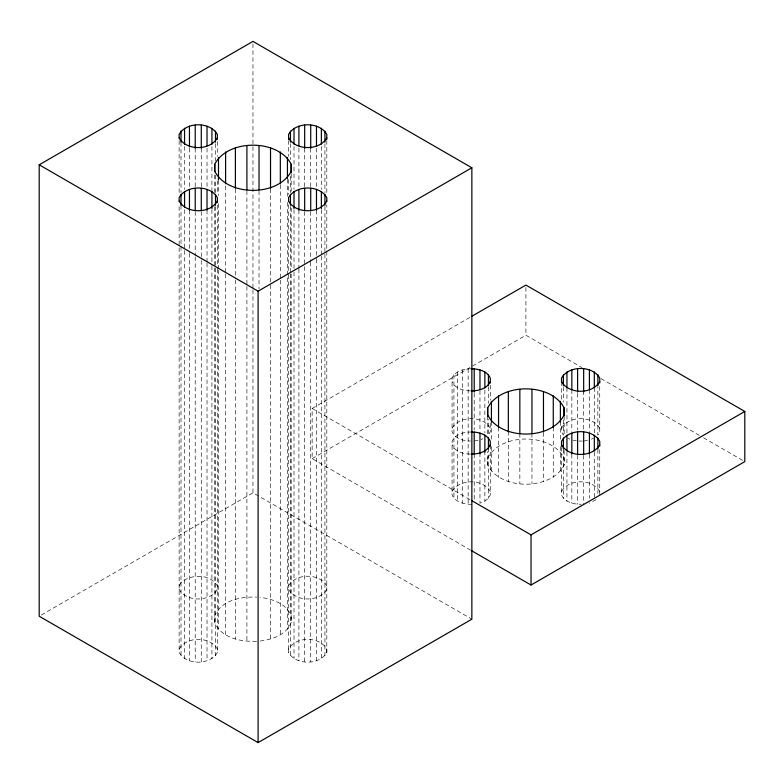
<?xml version="1.0" encoding="UTF-8"?>
<svg xmlns="http://www.w3.org/2000/svg" width="784" height="784" viewBox="0 0 784 784"><rect width="100%" height="100%" fill="white"/><g stroke="black" fill="none" stroke-linecap="round" stroke-linejoin="round"><path stroke-width="0.59" stroke-dasharray="3.92 2.94" d="M256.603 641.253C241.217 641.9 221.598 638.313 214.747 622.682L214.747 615.695C221.598 600.064 241.217 596.487 256.603 597.124M260.17 641.038C272.244 639.47 286.278 634.981 291.187 622.682L291.187 615.695C286.278 603.396 272.244 598.907 260.17 597.339M487.687 465.108L487.687 458.111C500.555 432.66 551.25 432.66 564.127 458.111L564.127 465.108C551.25 490.568 500.555 490.568 487.687 465.108L487.687 451.653M179.134 649.034C186.318 636.196 210.171 636.196 217.354 649.034L217.354 652.533C210.171 665.371 186.318 665.371 179.134 652.533L179.134 204.781M288.581 585.844C295.764 573.006 319.617 573.006 326.801 585.844M326.801 589.343C319.617 602.181 295.764 602.181 288.581 589.343M471.782 368.823C464.442 368.656 455.269 370.705 452.074 378.113L452.074 431.759C455.053 438.785 463.589 441 470.576 441.049M452.074 428.27C459.257 415.422 483.101 415.422 490.284 428.27M326.801 652.533L326.801 649.034C319.617 636.196 295.764 636.196 288.581 649.034L288.581 652.533C295.764 665.371 319.617 665.371 326.801 652.533L326.801 204.781M471.782 432.013C464.442 431.837 455.269 433.895 452.074 441.304L452.074 494.949C455.72 503.191 466.186 504.641 474.202 504.239M452.074 491.46C459.257 478.612 483.101 478.612 490.284 491.46M479.965 453.005L479.965 503.161L484.865 501.103L488.422 498.281L490.284 494.949L490.284 446.018M561.52 428.27C568.704 415.422 592.557 415.422 599.74 428.27M561.52 491.46C568.704 478.612 592.557 478.612 599.74 491.46M596.085 499.692L589.411 503.161M470.763 550.231L312.14 458.65L312.14 408.493L470.87 316.844M41.317 615.009L252.967 492.813L471.86 619.193M312.14 458.65L525.907 335.229L581.953 367.588M480.945 439.559L482.905 438.736M591.371 439.148L593.331 438.325M474.202 441.049L478.808 440.187M583.659 441.049L588.265 440.187M470.576 390.893C463.589 390.844 455.053 388.629 452.074 381.602M578.808 441.049L582.443 441.049M470.576 454.083C463.589 454.024 455.053 451.809 452.074 444.793M561.52 447.419L561.52 494.949C564.725 502.358 573.888 504.406 581.228 504.239M572.996 440.187L576.446 440.833M567.93 438.325L569.89 439.148M600.985 378.574L699.328 435.355M703.562 437.795L744.8 461.609M312.14 408.493L470.763 500.074M599.74 386.502L599.74 431.759L597.869 435.091L597.869 387.022M599.74 449.693L599.74 494.949M597.869 449.34L597.869 493.381M594.311 387.757L594.311 433.023M594.311 452.172L594.311 497.438M589.411 389.815L589.411 431.406M589.411 454.22L589.411 498.261M583.659 390.893L583.659 430.034M583.659 455.259L583.659 504.239M577.602 393.294L577.602 430.034M577.602 455.259L577.602 504.239M571.84 389.815L571.84 431.406M571.84 454.22L571.84 503.161M566.95 387.757L566.95 433.023M566.95 452.172L566.95 501.103M564.127 416.167L564.127 434.875M564.127 450.428L564.127 465.108M563.392 387.022L563.392 402.055M563.392 420.048L563.392 435.091L561.52 431.759L561.52 423.203M563.392 449.34L563.392 498.281M561.52 381.602L561.52 400.134M560.384 421.596L560.384 440.461M560.384 446.576L560.384 471.752M553.269 427.251L553.269 477.407M543.469 432.582L543.469 481.513M531.954 433.523L531.954 483.679M525.907 287.522L525.907 335.229M519.851 433.523L519.851 483.679M508.336 431.357L508.336 481.513M498.546 427.251L498.546 477.407M491.421 421.596L491.421 439.236M491.421 446.576L491.421 471.752M490.284 385.277L490.284 400.134M490.284 423.203L490.284 431.759L488.422 435.091L488.422 419.185M488.422 387.022L488.422 403.28M488.422 448.115L488.422 498.281M487.687 416.167L487.687 434.875M484.865 390.207L484.865 433.023M484.865 450.947L484.865 501.103M479.965 390.706L479.965 431.406M474.202 393.294L474.202 430.034M474.202 454.083L474.202 499.349M468.156 368.823L468.156 504.239M462.393 369.901L462.393 503.161M457.493 371.959L457.493 501.103M453.936 374.791L453.936 435.091M453.936 437.972L453.936 498.281M326.801 140.552L326.801 194.373M324.929 143.697L324.929 192.629M324.929 206.525L324.929 253.8M324.929 254.241L324.929 655.855M321.371 146.52L321.371 189.444M321.371 209.71L321.371 255.506M321.371 256.201L321.371 658.678M316.471 148.245L316.471 187.729M316.471 210.21L316.471 258.681M316.471 259.141L316.471 660.736M310.719 148.392L310.719 187.582M310.719 211.582L310.719 261.738M310.719 262.16L310.719 661.814M304.662 148.392L304.662 187.582M304.662 211.582L304.662 265.453M304.662 266.629L304.662 661.814M298.91 148.245L298.91 187.729M298.91 210.21L298.91 268.461M298.91 268.932L298.91 660.736M294.01 146.52L294.01 189.444M294.01 209.71L294.01 271.411M294.01 272.107L294.01 658.678M291.187 174.068L291.187 191.188M291.187 207.966L291.187 269.49M291.187 274.028L291.187 622.682M290.452 143.697L290.452 159.603M290.452 176.371L290.452 192.629M290.452 206.525L290.452 273.371M290.452 273.812L290.452 655.855M288.581 140.552L288.581 156.447M288.581 179.516L288.581 194.373M288.581 204.781L288.581 274.518M288.581 274.939L288.581 652.533M287.444 179.134L287.444 196.265M287.444 202.38L287.444 629.327M280.329 184.789L280.329 279.202M280.329 280.211L280.329 634.991M270.529 188.905L270.529 283.661M270.529 284.886L270.529 639.097M259.024 190.973L259.024 288.933M252.967 43.845L252.967 288.512M252.967 289.737L252.967 492.813M246.911 190.973L246.911 285.258M246.911 286.395L246.911 641.253M235.396 188.905L235.396 278.761M235.396 279.986L235.396 639.097M225.606 186.014L225.606 273.087M225.606 274.096L225.606 634.991M218.491 180.359L218.491 195.559M218.491 203.605L218.491 268.951M218.491 270.176L218.491 629.327M217.354 141.6L217.354 156.447M217.354 180.741L217.354 193.148M217.354 205.212L217.354 268.579M217.354 269L217.354 652.533M215.482 143.697L215.482 160.828M215.482 175.146L215.482 192.629M215.482 206.525L215.482 267.256M215.482 268.05L215.482 655.855M214.747 174.94L214.747 192.413M214.747 206.741L214.747 267.04M214.747 267.912L214.747 622.682M211.925 146.52L211.925 190.669M211.925 209.71L211.925 265.296M211.925 265.992L211.925 658.678M207.025 148.245L207.025 188.621M207.025 210.21L207.025 262.346M207.025 263.15L207.025 660.736M201.272 148.392L201.272 187.582M201.272 211.582L201.272 259.759M201.272 260.513L201.272 661.814M195.216 148.392L195.216 187.582M195.216 211.582L195.216 255.662M195.216 256.838L195.216 661.814M189.454 148.245L189.454 188.621M189.454 210.21L189.454 252.566M189.454 253.359L189.454 660.736M184.563 146.52L184.563 189.444M184.563 209.71L184.563 249.39M184.563 250.508L184.563 658.678M181.006 142.472L181.006 192.629M181.006 205.31L181.006 655.855M179.134 140.552L179.134 194.373M181.006 582.522L179.134 585.844L179.134 589.343C186.318 602.181 210.171 602.181 217.354 589.343L217.354 585.844C210.494 573.614 190.747 573.888 181.006 582.522"/><path stroke-width="1.18" d="M214.747 164.277L214.747 171.265C227.615 196.725 278.32 196.725 291.187 171.265L291.187 164.277C278.32 138.817 227.615 138.817 214.747 164.277L214.747 171.618M487.687 407.954L487.687 414.952C500.555 440.412 551.25 440.412 564.127 414.952L564.127 407.954C551.25 382.494 500.555 382.494 487.687 407.954L487.687 416.52M217.354 139.327L217.354 134.427C210.171 121.589 186.318 121.589 179.134 134.427L179.134 138.102M217.354 202.517L217.354 197.617C210.171 184.779 186.318 184.779 179.134 197.617L179.134 201.292M217.354 137.925C210.171 150.773 186.318 150.773 179.134 137.925M217.354 201.116C210.171 213.954 186.318 213.954 179.134 201.116M326.801 139.327L326.801 134.427C319.617 121.589 295.764 121.589 288.581 134.427L288.581 139.327M326.801 201.292L326.801 197.617C319.617 184.779 295.764 184.779 288.581 197.617L288.581 201.292M326.801 137.925C319.617 150.773 295.764 150.773 288.581 137.925M326.801 201.116C319.617 213.954 295.764 213.954 288.581 201.116M490.284 381.602C487.305 388.619 478.769 390.844 471.782 390.893M490.284 444.793C487.305 451.809 478.769 454.024 471.782 454.083M599.74 383.004L599.74 378.113C592.557 365.266 568.704 365.266 561.52 378.113L561.52 381.779M599.74 446.194L599.74 441.304C592.557 428.456 568.704 428.456 561.52 441.304L561.52 446.194M599.74 381.602C592.557 394.45 568.704 394.45 561.52 381.602M599.74 444.793C592.557 457.64 568.704 457.64 561.52 444.793M39.2 164.807L252.967 41.395L471.86 167.776L471.86 619.193L258.093 742.605L39.2 616.224L39.2 164.807L258.093 291.187L471.86 167.776M471.929 316.236L525.907 285.072L744.8 411.453L744.8 461.609L531.033 585.031L471.811 550.838M471.811 500.682L531.033 534.874L744.8 411.453M471.782 368.823C478.769 368.882 487.305 371.097 490.284 378.113L490.284 383.004M471.782 432.013C478.769 432.062 487.305 434.277 490.284 441.304L490.284 446.194M597.869 374.791L597.869 385.797M597.869 437.972L597.869 448.987M594.311 371.959L594.311 387.864M594.311 435.149L594.311 451.055M589.411 369.901L589.411 389.481M589.411 433.091L589.411 453.887M583.659 368.823L583.659 392.069M583.659 432.013L583.659 454.034M577.602 368.823L577.602 392.069M577.602 432.013L577.602 454.034M571.84 369.901L571.84 389.481M571.84 433.091L571.84 453.897M566.95 371.959L566.95 387.864M566.95 435.149L566.95 451.055M564.127 407.954L564.127 415.295M563.392 374.791L563.392 385.797M563.392 437.972L563.392 448.987M560.384 401.31L560.384 422.106M553.269 395.655L553.269 427.466M543.469 391.549L543.469 431.915M531.954 389.383L531.954 433.425M531.033 534.874L531.033 585.031M519.851 389.383L519.851 433.425M508.336 391.549L508.336 431.915M498.546 395.655L498.546 427.466M491.421 401.31L491.421 422.106M488.422 374.791L488.422 385.797M488.422 437.972L488.422 448.987M484.865 371.959L484.865 387.864M484.865 435.149L484.865 452.28M479.965 369.901L479.965 389.481M479.965 433.091L479.965 453.887M474.202 368.823L474.202 392.069M474.202 432.013L474.202 454.034M324.929 131.104L324.929 142.12M324.929 194.295L324.929 205.31M321.371 128.282L321.371 144.187M321.371 191.472L321.371 208.593M316.471 126.224L316.471 145.795M316.471 189.414L316.471 210.21M310.719 125.146L310.719 148.392M310.719 188.336L310.719 210.357M304.662 125.146L304.662 148.392M304.662 188.336L304.662 210.357M298.91 126.224L298.91 145.795M298.91 189.414L298.91 210.21M294.01 128.282L294.01 144.187M294.01 191.472L294.01 208.593M291.187 164.277L291.187 172.843M290.452 131.104L290.452 142.12M290.452 194.295L290.452 205.31M287.444 157.633L287.444 178.429M280.329 151.978L280.329 183.779M270.529 147.862L270.529 188.238M259.024 145.706L259.024 189.748M258.093 291.187L258.093 742.605M246.911 145.706L246.911 189.748M235.396 147.862L235.396 188.238M225.606 151.978L225.606 183.779M218.491 157.633L218.491 179.654M215.482 131.104L215.482 142.12M215.482 194.295L215.482 205.31M211.925 128.282L211.925 144.187M211.925 191.472L211.925 208.593M207.025 126.224L207.025 145.795M207.025 189.414L207.025 210.21M201.272 125.146L201.272 148.392M201.272 188.336L201.272 210.357M195.216 125.146L195.216 148.392M195.216 188.336L195.216 210.357M189.454 126.224L189.454 147.02M189.454 189.414L189.454 210.21M184.563 128.282L184.563 144.187M184.563 191.472L184.563 207.368M181.006 131.104L181.006 142.12M181.006 194.295L181.006 205.31"/></g></svg>
